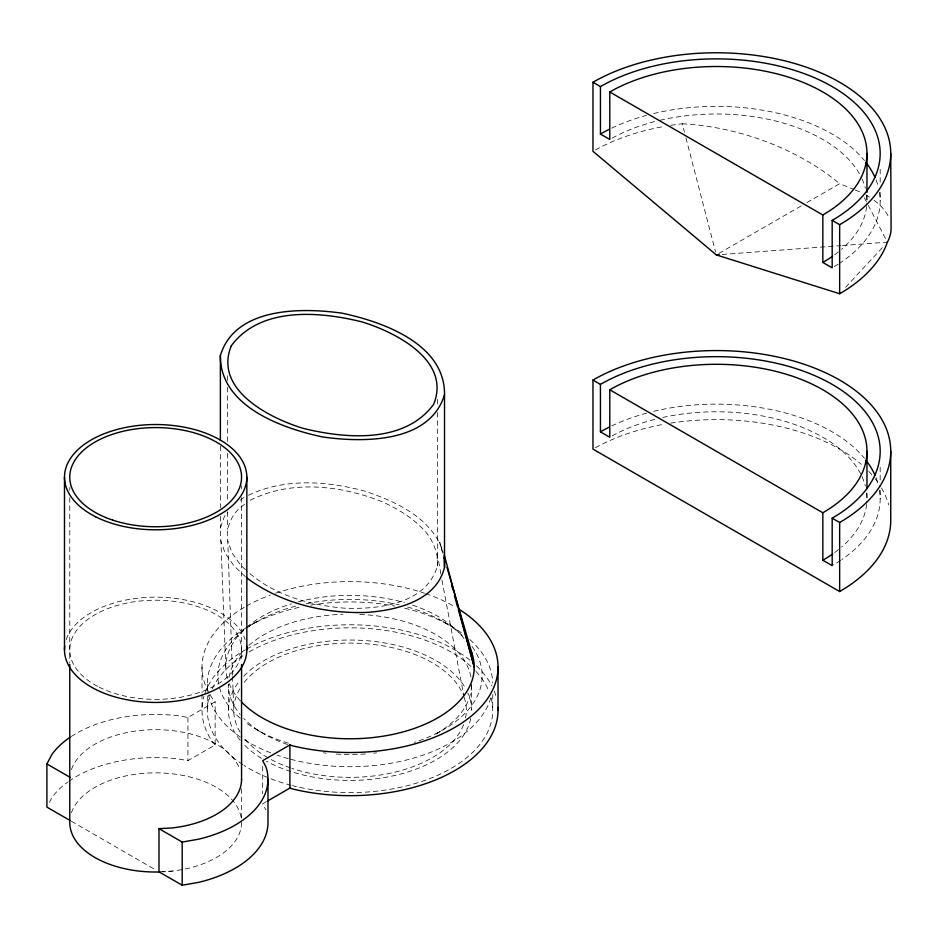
<?xml version="1.0" encoding="UTF-8"?>
<svg xmlns="http://www.w3.org/2000/svg" width="938" height="938" viewBox="0 0 938 938"><rect width="100%" height="100%" fill="white"/><g stroke="black" fill="none" stroke-linecap="round" stroke-linejoin="round"><path stroke-width="0.7" stroke-dasharray="4.69 3.52" d="M225.8 667.07L220.383 528.106L224.417 516.404L227.688 512.207M232.507 675.219L227.793 541.015C225.343 526.746 232.472 512.066 244.595 504.421M437.366 412.486L437.366 566.106C426.391 604.471 377.838 609.571 344.082 608.152C309.177 605.069 272.888 594.856 246.588 570.691M49.397 802.365L51.895 797.617A112.326 64.851 0 0 1 67.677 782.128M845.619 287.298L884.405 245.404M240.245 500.247L244.619 497.023M718.825 253.448L801.896 205.492M806.926 202.585L839.651 183.696L853.92 189.499M256.578 621.753L249.109 626.068A142.717 82.392 0 0 1 300.887 606.968M71.218 736.518A112.326 64.851 0 0 1 177.575 715.671L187.928 717.488L215.142 701.776L213.289 699.76A148.005 85.452 0 0 1 209.409 693.721M68.837 781.295A112.326 64.851 0 0 1 177.575 758.83L187.928 760.648L215.142 744.936L215.142 701.776M266.392 801.662L262.687 803.807L265.829 809.787M435.982 733.962L443.463 729.647M248.464 495.287C284.226 477.993 326.318 480.971 363.756 490.844C395.578 501.162 432.289 518.057 443.334 552.353M250.223 500.259C290.803 479.752 339.779 485.239 380.934 501.22C397.161 508.361 412.603 517.659 424.691 530.814C435.619 542.797 438.503 558.954 440.883 574.419M722.108 254.468L840.999 245.627M842.441 245.522L887.395 242.18L868.295 205.363M160.339 871.754L172.416 871.074M855.221 190.027L861.705 192.665M443.463 621.753L450.932 626.068M256.578 729.647L264.059 733.962M71.347 821.231L155.239 869.667M245.522 569.683L240.21 564.653L232.073 552.939L227.793 541.015M245.357 576.647L233.925 565.802L225.226 553.291L220.653 540.558M215.142 744.936L213.289 742.919A148.005 85.452 0 0 1 203.992 696.289M864.332 197.754L867.627 204.097M442.935 553.408L439.676 542.176L442.783 553.397M670.693 125.329A174.433 100.706 0 0 1 682.278 123.757L684.47 132.223M685.936 137.863L715.577 252.076M441.962 580.13L463.806 695.703M232.554 676.673L233.738 710.218M437.108 554.44L437.366 566.106M880.172 169.309L880.172 185.126M880.172 192.325L880.172 200.955M880.172 467.101L880.172 482.929M880.172 490.117L880.172 498.746M866.958 195.198L866.958 200.955M866.958 492.989L866.958 498.746M492.743 694.401L492.743 710.218M471.591 684.33L471.591 710.218A121.577 70.186 0 0 0 467.816 692.877M437.366 399.318L437.366 405.169M262.687 766.405L262.687 793.736M241.558 485.943L241.558 488.874M241.558 497.644L241.558 661.501M241.558 788.788L241.558 818.124M228.45 710.218L228.45 684.33A121.577 70.186 0 0 0 240.116 714.334M227.535 375.739L227.535 381.59M227.535 387.441L227.535 441.575M227.535 453.277L227.535 500.095M227.535 511.796L227.535 529.36M220.383 446.171L220.383 507.622M220.383 516.404L220.383 528.106M207.298 684.33L207.298 690.087M207.298 695.832L207.298 710.218M202.022 667.07L202.022 692.959M202.022 694.401L202.022 710.218M187.928 717.488L187.928 760.648M69.764 487.408L69.764 490.328M69.764 497.644L69.764 662.967M241.558 822.438A85.897 49.585 0 0 1 162.661 871.859M71.417 812.765A85.897 49.585 0 0 1 161.688 772.971A85.897 49.585 0 0 1 241.418 819.66M204.859 693.557A148.005 85.452 0 0 1 245.369 649.8M246.577 649.108A148.005 85.452 0 0 1 469.985 660.176M476.422 665.769A148.005 85.452 0 0 1 491.969 686.041M494.244 691.036A148.005 85.452 0 0 1 496.05 696.289M491.195 698.118A142.717 82.392 0 0 1 436.604 775.726A142.717 82.392 0 0 1 292.55 785.645M291.132 785.282A142.717 82.392 0 0 1 243.974 765.361M242.731 764.552A142.717 82.392 0 0 1 210.042 694.143M212.164 688.902A142.717 82.392 0 0 1 245.228 654.29M249.109 651.957A142.717 82.392 0 0 1 474.921 670.365M475.883 671.385A142.717 82.392 0 0 1 489.015 691.517M208.717 692.49A148.005 85.452 0 0 1 245.369 606.64M246.577 605.948A148.005 85.452 0 0 1 270.343 595.055M275.561 593.215A148.005 85.452 0 0 1 424.48 593.215M425.793 593.66A148.005 85.452 0 0 1 454.672 606.64M71.417 769.606A85.897 49.585 0 0 1 155.661 729.682A85.897 49.585 0 0 1 239.905 769.606M240.468 700.874A124.215 71.71 0 0 1 229.13 683.544M227.336 678.291A124.215 71.71 0 0 1 244.548 629.187M246.741 627.217A124.215 71.71 0 0 1 291.46 603.814M298.307 601.856A124.215 71.71 0 0 1 404.489 602.618M412.579 605.104A124.215 71.71 0 0 1 464.779 639.622M470.747 718.473A121.577 70.186 0 0 1 391.451 776.207A121.577 70.186 0 0 1 266.486 761.222M261.503 758.338A121.577 70.186 0 0 1 243.763 744.326M240.116 740.223A121.577 70.186 0 0 1 240.116 680.226M243.763 676.122A121.577 70.186 0 0 1 361.306 640.337A121.577 70.186 0 0 1 465.365 688.046M464.076 697.122A116.289 67.137 0 0 1 465.506 718.121M463.607 724.605A116.289 67.137 0 0 1 291.87 768.363M290.557 767.917A116.289 67.137 0 0 1 268.948 758.35M267.787 757.693A116.289 67.137 0 0 1 244.232 738.112M240.151 732.226A116.289 67.137 0 0 1 240.151 688.222M244.232 682.336A116.289 67.137 0 0 1 361.212 643.398A116.289 67.137 0 0 1 463.102 694.554M471.568 685.701A121.577 70.186 0 0 1 433.555 735.322M376.642 752.815A121.577 70.186 0 0 1 373.734 753.167M365.433 753.953A121.577 70.186 0 0 1 334.608 753.953M326.307 753.167A121.577 70.186 0 0 1 323.399 752.815M287.509 744.526A121.577 70.186 0 0 1 243.763 718.426M229.036 677.447A121.577 70.186 0 0 1 244.736 649.225M248.933 645.332A121.577 70.186 0 0 1 343.015 614.249M359.829 614.367A121.577 70.186 0 0 1 471.005 677.447M490.832 697.755A142.717 82.392 0 0 1 289.725 759.006M288.318 758.631A142.717 82.392 0 0 1 277.308 755.231M270.73 752.839A142.717 82.392 0 0 1 241.5 737.843M240.292 737.022A142.717 82.392 0 0 1 207.99 692.408M207.779 691.06A142.717 82.392 0 0 1 247.796 626.83M310.724 605.116A142.717 82.392 0 0 1 394.968 606.124M404.641 608.199A142.717 82.392 0 0 1 463.255 634.17M469.786 639.517A142.717 82.392 0 0 1 492.72 682.981M472.107 646.505A132.141 76.295 0 0 1 424.773 738.605M423.437 739.132A132.141 76.295 0 0 1 414.326 742.345M288.4 743.189A132.141 76.295 0 0 1 244.431 721.568M240.151 718.086A132.141 76.295 0 0 1 245.557 628.976M246.706 628.132A132.141 76.295 0 0 1 298.05 605.549M306.163 603.732A132.141 76.295 0 0 1 399.26 604.893M407.538 607.015A132.141 76.295 0 0 1 464.122 637.207M66.235 639.528A91.185 52.645 0 0 1 155.661 597.154A91.185 52.645 0 0 1 245.088 639.528M595.396 447.743A174.433 100.706 0 0 1 664.96 424.082M670.693 423.12A174.433 100.706 0 0 1 861.342 464.38M868.694 471.322A174.433 100.706 0 0 1 874.216 477.548M875.06 478.603A174.433 100.706 0 0 1 880.735 486.705M881.474 487.948A174.433 100.706 0 0 1 888.661 504.843M879.492 490.187A163.857 94.609 0 0 1 841.832 559.564M840.671 560.349A163.857 94.609 0 0 1 833.425 564.911M611.705 425.934A163.857 94.609 0 0 1 646.61 413.13M653.598 411.348A163.857 94.609 0 0 1 864.449 458.307M876.069 477.712A163.857 94.609 0 0 1 878.296 484.5M866.63 504.433A150.643 86.976 0 0 1 841.562 547.065M838.408 549.691A150.643 86.976 0 0 1 833.929 553.092M612.127 435.924A150.643 86.976 0 0 1 657.233 418.747M662.767 417.457A150.643 86.976 0 0 1 861.424 475.402M862.022 476.668A150.643 86.976 0 0 1 865.317 485.978M866.63 493.071A150.643 86.976 0 0 1 866.771 503.003M879.492 192.396A163.857 94.609 0 0 1 839.498 263.332M838.302 264.106A163.857 94.609 0 0 1 832.182 267.846M611.705 128.131A163.857 94.609 0 0 1 646.61 115.339M653.598 113.545A163.857 94.609 0 0 1 864.449 160.515M876.069 179.908A163.857 94.609 0 0 1 878.296 186.709M866.63 195.268A150.643 86.976 0 0 1 866.771 205.211M866.63 206.63A150.643 86.976 0 0 1 841.562 249.274M838.408 251.9A150.643 86.976 0 0 1 833.929 255.3M612.127 138.132A150.643 86.976 0 0 1 657.233 120.943M660.024 120.275A150.643 86.976 0 0 1 861.424 177.599M862.022 178.877A150.643 86.976 0 0 1 865.317 188.186M595.396 149.939A174.433 100.706 0 0 1 664.96 126.29M682.278 123.757A179.428 110.672 16.6 0 1 839.651 183.696M865.692 194.834A179.428 67.853 -4.2 0 1 869.432 197.086M873.982 200.216A179.428 67.853 -4.2 0 1 887.934 215.611M99.029 687.085A85.897 49.585 0 0 0 239.905 659.473A85.897 49.585 0 0 0 128.049 602.841A85.897 49.585 0 0 0 99.029 687.085"/><path stroke-width="1.41" d="M220.383 440.321L220.383 355.467C235.063 307.043 301.438 307.453 342.077 313.186C383.009 321.84 445.175 343.965 444.518 394.722L444.518 567.361C436.252 600.977 396.481 610.38 366.441 612.432C324.208 613.792 280.556 603.228 246.401 577.632M444.518 394.722C429.85 443.146 363.475 442.736 322.824 437.002C281.904 428.349 219.738 406.224 220.383 355.467M70.092 820.504L46.9 807.114L46.9 763.954L51.895 754.457A112.326 64.851 0 0 1 70.022 737.315M458.448 608.903A148.005 85.452 0 0 1 471.556 715.835A148.005 85.452 0 0 1 293.383 746.015L289.901 744.936L262.687 760.648L265.829 766.627A112.326 64.851 0 0 1 198.645 839.193L182.195 842.066L159.003 828.676L159.003 871.836L182.195 885.226L198.645 882.353A112.326 64.851 0 0 0 267.987 822.438L267.987 779.279M267.635 800.946L289.901 788.096L293.383 789.163A148.005 85.452 0 0 0 497.949 707.44M716.304 254.902L839.651 293.746L839.651 224.686A174.433 100.706 0 0 0 839.651 82.263A174.433 100.706 0 0 0 592.968 82.263L592.968 151.323L716.304 254.902L719.212 254.69M159.003 828.676L172.416 827.914A85.897 49.585 0 0 0 241.558 779.279M592.968 82.263L600.437 86.589A163.857 94.609 0 0 1 832.182 86.589A163.857 94.609 0 0 1 832.182 220.371L832.182 267.846L822.837 262.452L822.837 214.978A150.643 86.976 0 0 0 822.837 91.983A150.643 86.976 0 0 0 609.782 91.983L609.782 139.457L600.437 134.064L600.437 86.589M609.782 91.983L822.837 214.978M832.182 220.371L839.651 224.686M890.737 451.272L890.737 520.332A174.433 100.706 0 0 1 839.651 591.538L592.968 449.114L592.968 380.066L600.437 384.381A163.857 94.609 0 0 1 832.182 384.381A163.857 94.609 0 0 1 832.182 518.175L832.182 565.649L822.837 560.244L822.837 512.769A150.643 86.976 0 0 0 822.837 389.774A150.643 86.976 0 0 0 609.782 389.774L609.782 437.249L600.437 431.855L600.437 384.381M609.782 389.774L822.837 512.769M832.182 518.175L839.651 522.489L839.651 591.538M46.9 763.954L70.092 777.344M444.155 557.618L445.374 561.827M447.004 567.443L471.849 653.071M451.717 585.675L452.878 589.885M454.438 595.501L457.545 606.722M458.319 609.536L474.241 667.07L444.249 554.897L444.518 567.361M890.737 153.48L891.1 228.684A179.428 67.853 -4.2 0 1 887.395 242.18A174.433 100.706 0 0 1 839.651 293.746M866.958 153.48L866.958 192.325M866.958 451.272L866.958 488.675M498.019 667.07L498.019 710.218M289.901 744.936L289.901 788.096M246.846 477.161L246.846 649.8M241.558 664.432L241.558 780.006M182.195 842.066L182.195 885.226M69.764 664.432L69.764 822.438A85.897 49.585 0 0 0 159.859 871.965M64.488 477.161L64.488 649.8M470.911 650.585A124.215 71.71 0 0 1 394.898 733.938A124.215 71.71 0 0 1 241.441 701.905M246.6 645.93A91.185 52.645 0 0 1 155.661 702.445A91.185 52.645 0 0 1 64.734 645.93M592.968 380.066A174.433 100.706 0 0 1 839.651 380.066A174.433 100.706 0 0 1 839.651 522.489M600.437 431.855A163.857 94.609 0 0 1 609.114 427.2M866.114 460.417A163.857 94.609 0 0 1 874.978 475.132M832.756 553.924A150.643 86.976 0 0 1 822.837 560.244M600.437 134.064A163.857 94.609 0 0 1 609.114 129.409M866.114 162.626A163.857 94.609 0 0 1 874.978 177.329M832.756 256.133A150.643 86.976 0 0 1 822.837 262.452M231.311 345.77C213.348 389.587 269.405 418.102 303.15 428.349C345.383 438.785 404.419 443.862 433.591 404.419C451.553 360.602 395.508 332.087 361.763 321.84C319.518 311.404 260.483 306.327 231.311 345.77M112.712 520.109A85.897 49.585 0 0 0 241.558 477.161A85.897 49.585 0 0 0 112.712 434.224A85.897 49.585 0 0 0 112.712 520.109M95.547 516.744A91.185 52.645 0 0 0 245.088 487.432A91.185 52.645 0 0 0 126.349 427.318A91.185 52.645 0 0 0 95.547 516.744"/></g></svg>
